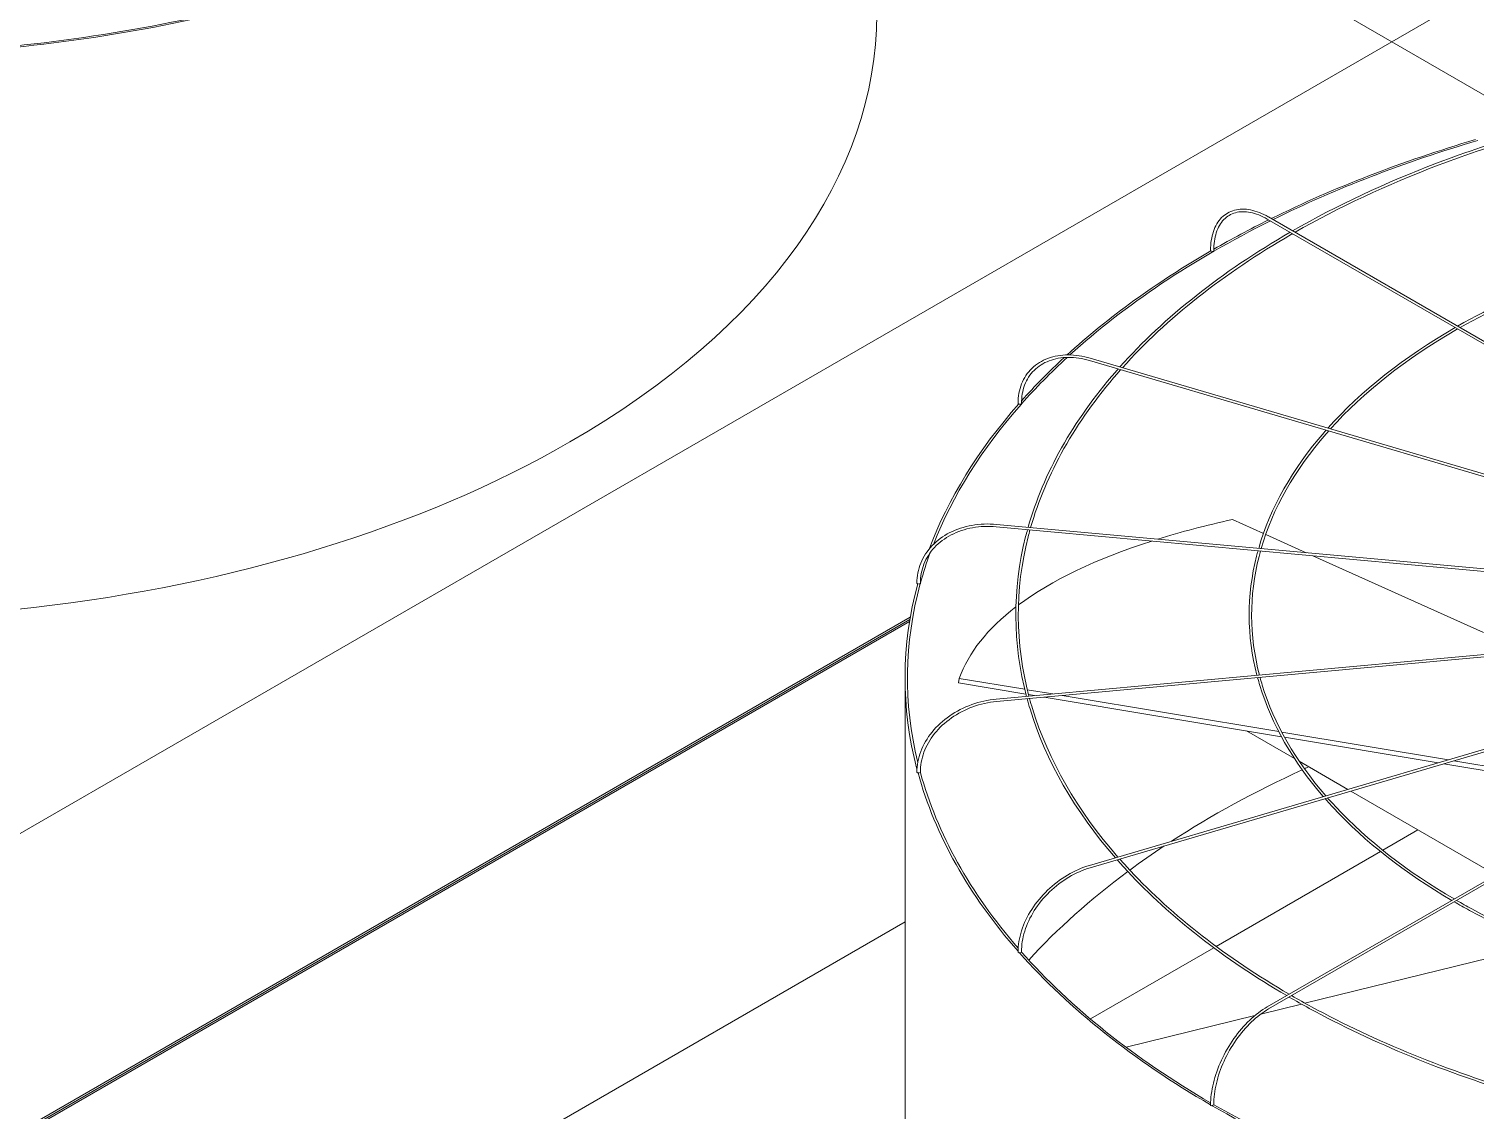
# Model space of a CAD drawing. Header units: millimetres. Extents: x -312439 to 477422, y -331570 to 212570.
# Drawn here: x 397005.4 to 397367.5, y 92080.3 to 92351 of the extents above; entities that cross this region are included whole.
import ezdxf

# ---------------------------------------------------------------- set-up
doc = ezdxf.new("R2010")
doc.units = ezdxf.units.MM

msp = doc.modelspace()

# ---------------------------------------------------------------- linework, layer by layer
at = {"color": 0, "linetype": 'Continuous', "lineweight": 0, "extrusion": (8.40036e-17, 0.816497, 0.57735)}
for p, q in [((397373.106, 92332.495), (397217.671, 92422.236)), ((397411.537, 92385.317), (396421.978, 91813.994)), ((397315.431, 92303.403), (397467.463, 92215.627)), ((397468.055, 92215.993), (397315.738, 92303.933)), ((397271.127, 92268.565), (397463.294, 92212.034)), ((397462.885, 92211.516), (397270.954, 92267.977)), ((397460.835, 92206.855), (397247.594, 92226.354)), ((397460.949, 92207.459), (397247.65, 92226.964)), ((397314.475, 92224.679), (397306.717, 92228.171)), ((397325.142, 92219.878), (397315.035, 92224.427)), ((397369.572, 92199.882), (397326.857, 92219.106)), ((397226.07, 92203.728), (396979.835, 92061.564)), ((397225.975, 92203.173), (396980.796, 92061.619)), ((396981.754, 92061.672), (397225.883, 92202.62)), ((397247.594, 92183.211), (397461.036, 92202.729)), ((397247.65, 92182.601), (397461.217, 92202.13)), ((397270.954, 92141.588), (397463.524, 92198.237)), ((397271.127, 92141), (397463.983, 92197.734)), ((397315.431, 92106.162), (397468.285, 92194.413)), ((397315.738, 92105.632), (397468.904, 92194.063)), ((397224.742, 92047.77), (397224.742, 92188.51)), ((397238.146, 92187.252), (397238.311, 92188.397)), ((397255.001, 92184.446), (397238.146, 92187.252)), ((397238.311, 92188.397), (397254.698, 92185.669)), ((397255.355, 92185.56), (397261.71, 92184.502)), ((397257.163, 92184.086), (397255.662, 92184.336)), ((397318.98, 92173.794), (397259.548, 92183.689)), ((397264.094, 92184.105), (397318.298, 92175.08)), ((397322.243, 92168.332), (397310.27, 92175.244)), ((397319.054, 92174.954), (397360.769, 92168.009)), ((397358.224, 92167.261), (397319.748, 92173.666)), ((397335.617, 92160.61), (397323.435, 92167.644)), ((397396.304, 92160.921), (397359.61, 92167.03)), ((397362.155, 92167.779), (397394.184, 92162.446)), ((397372.677, 92139.213), (397336.35, 92160.187)), ((397344.324, 92145.401), (397353.142, 92150.492)), ((397302.605, 92121.314), (397343.756, 92145.073)), ((397224.742, 92127.452), (397096.067, 92053.161)), ((397271.14, 92103.148), (397302.027, 92120.98)), ((397384.136, 92121.679), (397324.868, 92107.08)), ((397323.995, 92106.865), (397313.802, 92104.355)), ((397312.355, 92103.998), (397280.095, 92096.052))]:
    msp.add_line(p, q, dxfattribs=at)
at = {"color": 0, "linetype": 'Continuous', "lineweight": 0}
for centre, major_axis, ratio, start_param, end_param in [((396955.446, 92495.384), (-262.225, 0), 0.5773503, 1.7280308, 2.0415976), ((396955.446, 92495.384), (-261.613, 0), 0.5773503, 1.7289191, 2.0406845), ((396955.446, 92354.644), (262.225, 0), 0.5773503, 3.1415927, 5.4977871), ((396955.446, 92354.644), (262.225, 0), 0.5773503, 5.4977871, 6.2831853), ((397486.967, 92188.51), (-262.225, 0), 0.5773503, 5.1849758, 5.420347), ((397486.967, 92188.51), (-261.613, 0), 0.5773503, 5.183912, 5.4201653), ((397486.967, 92188.51), (-261.613, 0), 0.5773503, 5.4234857, 5.718128), ((397486.967, 92188.51), (-262.225, 0), 0.5773503, 5.4236595, 5.4949761), ((397486.967, 92188.51), (-262.225, 0), 0.5773503, 5.4989549, 5.7196003), ((397301.546, 92295.563), (0.306, 0), 0.5773503, 3.1415927, 4.450555), ((397301.762, 92295.438), (0.306, 0.004), 0.5683066, 3.9193388, 5.4901351), ((397301.762, 92295.438), (0.306, 0.004), 0.5683066, 5.4901351, 6.2831853), ((397486.967, 92188.51), (-261.613, 0), 0.5773503, 5.7230202, 5.8115447), ((397486.967, 92188.51), (-262.225, 0), 0.5773503, 5.7247725, 5.8068149), ((397253.351, 92257.264), (0.306, 0), 0.5773503, 3.1415927, 4.7647143), ((397486.967, 92188.51), (-262.225, 0), 0.5773503, 5.8129334, 6.0685314), ((397486.967, 92188.51), (-261.613, 0), 0.5773503, 5.8119417, 6.0598961), ((397253.624, 92257.184), (0.306, 0.005), 0.5715189, 4.2314546, 5.8022509), ((397253.624, 92257.184), (0.306, 0.005), 0.5715189, 5.8022509, 6.2831853), ((397487.132, 92146.972), (-250.189, 35.961), 0.3284711, 5.5638228, 5.6785471), ((397487.132, 92146.972), (-250.189, 35.961), 0.3284711, 5.6885713, 5.965771), ((397486.967, 92188.51), (-261.613, 0), 0.5773503, 6.0736106, 6.1250005), ((397486.967, 92188.51), (-262.225, 0), 0.5773503, 6.126925, 6.4343205), ((397486.967, 92188.51), (-261.613, 0), 0.5773503, 6.1262297, 6.4235661), ((397228.013, 92212.242), (0.306, 0), 0.5773503, 3.1415927, 5.0788735), ((397228.316, 92212.214), (0.306, 0.006), 0.5752952, 4.5444916, 6.1152879), ((397228.316, 92212.214), (0.306, 0.006), 0.5752952, 6.1152879, 6.2831853), ((397487.132, 92146.972), (-250.189, 35.961), 0.3284711, 5.9728515, 6.2156373), ((397228.013, 92164.903), (0.306, 0), 0.5773503, 3.1415927, 5.3930328), ((397486.967, 92188.51), (-262.225, 0), 0.5773503, 0.15775, 0.4689102), ((397228.316, 92164.93), (0.306, 0.006), 0.5792658, 4.8585762, 6.2831853), ((397486.967, 92188.51), (-261.613, 0), 0.5773503, 0.1573017, 0.4645126), ((397486.967, 92047.27), (-261.613, 0), 0.5773503, 5.3840325, 5.5566031), ((397486.967, 92047.27), (-261.613, 0), 0.5773503, 5.3759613, 5.381266), ((397486.967, 92047.27), (-261.613, 0), 0.5773503, 5.5668053, 5.6187776), ((397486.967, 92047.27), (-261.613, 0), 0.5773503, 5.6218563, 5.7966666), ((397253.351, 92119.88), (0.306, 0), 0.5773503, 3.1415927, 5.7071921), ((397486.967, 92188.51), (-262.225, 0), 0.5773503, 0.4717795, 0.7837457), ((397253.624, 92119.96), (0.306, 0.005), 0.5830421, 5.1737369, 6.2831853), ((397486.967, 92188.51), (-261.613, 0), 0.5773503, 0.4715588, 0.781436), ((397301.546, 92081.582), (0.306, 0), 0.5773503, 3.1415927, 6.0213513), ((397486.967, 92188.51), (-262.225, 0), 0.5773503, 0.7858257, 1.0981183), ((397301.762, 92081.707), (0.306, 0.004), 0.5862544, 5.4898935, 6.2831853), ((397486.967, 92188.51), (-261.613, 0), 0.5773503, 0.7858227, 1.096892)]:
    msp.add_ellipse(centre, major_axis=major_axis, ratio=ratio, start_param=start_param, end_param=end_param, dxfattribs=at)
for points, knots in [([(397380.39, 92324.961), (397372.717, 92322.7), (397365.259, 92320.195), (397345.027, 92312.507), (397332.85, 92306.799), (397321.773, 92300.449)], [5.96956861, 5.96956861, 5.96956861, 5.96956861, 6.07987049, 6.07987049, 6.27966483, 6.27966483, 6.27966483, 6.27966483]), ([(397380.838, 92324.454), (397373.064, 92322.172), (397365.513, 92319.638), (397345.362, 92311.977), (397333.336, 92306.349), (397322.386, 92300.094)], [5.96825255, 5.96825255, 5.96825255, 5.96825255, 6.08012371, 6.08012371, 6.27780239, 6.27780239, 6.27780239, 6.27780239]), ([(397301.24, 92295.563), (397301.24, 92297.288), (397301.476, 92298.883), (397302.41, 92301.662), (397303.108, 92302.846), (397304.907, 92304.666), (397306.005, 92305.302), (397308.473, 92305.954), (397309.84, 92305.971), (397312.704, 92305.402), (397314.204, 92304.814), (397315.711, 92303.948), (397315.724, 92303.941), (397315.738, 92303.933)], [0, 0, 0, 0, 0.3141593, 0.3141593, 0.6283185, 0.6283185, 0.9411039, 0.9411039, 1.2538555, 1.2538555, 1.5680148, 1.5680148, 1.5707963, 1.5707963, 1.5707963, 1.5707963]), ([(397315.431, 92303.403), (397313.994, 92304.233), (397312.562, 92304.793), (397309.862, 92305.328), (397308.596, 92305.303), (397306.345, 92304.69), (397305.358, 92304.102), (397303.735, 92302.409), (397303.1, 92301.3), (397302.254, 92298.653), (397302.046, 92297.115), (397302.069, 92295.442)], [4.712389, 4.712389, 4.712389, 4.712389, 5.029657, 5.029657, 5.3469251, 5.3469251, 5.6641931, 5.6641931, 5.9814611, 5.9814611, 6.2987292, 6.2987292, 6.2987292, 6.2987292]), ([(397406.923, 92294.896), (397401.173, 92293.202), (397395.583, 92291.324), (397380.463, 92285.579), (397371.372, 92281.324), (397363.096, 92276.591)], [5.96969757, 5.96969757, 5.96969757, 5.96969757, 6.07982614, 6.07982614, 6.27841616, 6.27841616, 6.27841616, 6.27841616]), ([(397407.37, 92294.389), (397401.52, 92292.673), (397395.837, 92290.767), (397380.798, 92285.049), (397371.859, 92280.873), (397363.71, 92276.236)], [5.96794353, 5.96794353, 5.96794353, 5.96794353, 6.08016355, 6.08016355, 6.27592849, 6.27592849, 6.27592849, 6.27592849]), ([(397253.045, 92257.264), (397253.045, 92258.997), (397253.344, 92260.647), (397254.52, 92263.617), (397255.396, 92264.935), (397257.637, 92267.102), (397259.001, 92267.95), (397262.072, 92269.091), (397263.779, 92269.385), (397267.367, 92269.398), (397269.248, 92269.117), (397271.127, 92268.565)], [4.712389, 4.712389, 4.712389, 4.712389, 5.0265482, 5.0265482, 5.3407075, 5.3407075, 5.6548668, 5.6548668, 5.969026, 5.969026, 6.2831853, 6.2831853, 6.2831853, 6.2831853]), ([(397270.954, 92267.977), (397269.138, 92268.511), (397267.326, 92268.778), (397263.891, 92268.755), (397262.27, 92268.465), (397259.377, 92267.365), (397258.106, 92266.555), (397256.032, 92264.497), (397255.228, 92263.248), (397254.162, 92260.425), (397253.902, 92258.851), (397253.93, 92257.189)], [0, 0, 0, 0, 0.317268, 0.317268, 0.6345361, 0.6345361, 0.9518041, 0.9518041, 1.2690722, 1.2690722, 1.5863402, 1.5863402, 1.5863402, 1.5863402]), ([(397278.095, 92265.877), (397277.869, 92265.621), (397277.645, 92265.366), (397266.806, 92252.897), (397259.408, 92239.742), (397255.572, 92226.24)], [0.31387846, 0.31387846, 0.31387846, 0.31387846, 0.32022171, 0.32022171, 0.6228537, 0.6228537, 0.6228537, 0.6228537]), ([(397278.744, 92265.686), (397278.471, 92265.378), (397278.2, 92265.07), (397267.369, 92252.624), (397260.015, 92239.568), (397256.193, 92226.183)], [0.31209175, 0.31209175, 0.31209175, 0.31209175, 0.31977769, 0.31977769, 0.62202139, 0.62202139, 0.62202139, 0.62202139]), ([(397330.16, 92250.56), (397329.984, 92250.36), (397329.809, 92250.16), (397321.715, 92240.848), (397316.179, 92231.037), (397313.283, 92220.962)], [0.31368489, 0.31368489, 0.31368489, 0.31368489, 0.32029533, 0.32029533, 0.62093354, 0.62093354, 0.62093354, 0.62093354]), ([(397330.81, 92250.369), (397330.586, 92250.117), (397330.364, 92249.865), (397322.278, 92240.576), (397316.787, 92230.863), (397313.904, 92220.906)], [0.31130083, 0.31130083, 0.31130083, 0.31130083, 0.31970361, 0.31970361, 0.61980435, 0.61980435, 0.61980435, 0.61980435]), ([(397227.707, 92212.242), (397227.707, 92213.978), (397228.04, 92215.686), (397229.339, 92218.872), (397230.305, 92220.35), (397232.769, 92222.929), (397234.268, 92224.03), (397237.647, 92225.751), (397239.528, 92226.37), (397243.49, 92227.072), (397245.571, 92227.154), (397247.65, 92226.964)], [4.712389, 4.712389, 4.712389, 4.712389, 5.0265482, 5.0265482, 5.3407075, 5.3407075, 5.6548668, 5.6548668, 5.969026, 5.969026, 6.2831853, 6.2831853, 6.2831853, 6.2831853]), ([(397247.594, 92226.354), (397245.579, 92226.539), (397243.565, 92226.456), (397239.741, 92225.768), (397237.932, 92225.162), (397234.701, 92223.491), (397233.279, 92222.427), (397230.96, 92219.948), (397230.063, 92218.534), (397228.879, 92215.496), (397228.591, 92213.872), (397228.622, 92212.22)], [6.2831853, 6.2831853, 6.2831853, 6.2831853, 6.6004533, 6.6004533, 6.9177214, 6.9177214, 7.2349894, 7.2349894, 7.5522575, 7.5522575, 7.8695255, 7.8695255, 7.8695255, 7.8695255]), ([(397255.404, 92225.64), (397255.245, 92225.063), (397255.092, 92224.484), (397251.594, 92210.665), (397251.66, 92197.131), (397255.143, 92183.901)], [0.6273321, 0.6273321, 0.6273321, 0.6273321, 0.64026634, 0.64026634, 0.9362265, 0.9362265, 0.9362265, 0.9362265]), ([(397256.024, 92225.583), (397255.862, 92224.998), (397255.706, 92224.413), (397252.203, 92210.627), (397252.272, 92197.146), (397255.761, 92183.958)], [0.62653255, 0.62653255, 0.62653255, 0.62653255, 0.63973087, 0.63973087, 0.93697289, 0.93697289, 0.93697289, 0.93697289]), ([(397313.114, 92220.363), (397312.989, 92219.911), (397312.869, 92219.459), (397310.257, 92209.135), (397310.289, 92199.045), (397312.848, 92189.178)], [0.62689443, 0.62689443, 0.62689443, 0.62689443, 0.64035432, 0.64035432, 0.93404611, 0.93404611, 0.93404611, 0.93404611]), ([(397313.734, 92220.306), (397313.606, 92219.847), (397313.483, 92219.388), (397310.867, 92209.097), (397310.901, 92199.06), (397313.466, 92189.234)], [0.62582334, 0.62582334, 0.62582334, 0.62582334, 0.63964072, 0.63964072, 0.93502054, 0.93502054, 0.93502054, 0.93502054]), ([(397313.007, 92188.577), (397313.183, 92187.924), (397313.371, 92187.272), (397316.511, 92176.961), (397321.882, 92167.558), (397329.454, 92158.797)], [0.94000678, 0.94000678, 0.94000678, 0.94000678, 0.95947637, 0.95947637, 1.24820492, 1.24820492, 1.24820492, 1.24820492]), ([(397313.626, 92188.634), (397313.802, 92187.987), (397313.989, 92187.34), (397317.131, 92177.087), (397322.507, 92167.721), (397330.099, 92158.987)], [0.94103976, 0.94103976, 0.94103976, 0.94103976, 0.9605244, 0.9605244, 1.25053309, 1.25053309, 1.25053309, 1.25053309]), ([(397227.707, 92164.903), (397227.707, 92166.639), (397228.04, 92168.403), (397229.334, 92171.813), (397230.294, 92173.459), (397232.747, 92176.474), (397234.238, 92177.843), (397237.606, 92180.173), (397239.482, 92181.135), (397243.436, 92182.559), (397245.515, 92183.021), (397247.594, 92183.211)], [4.712389, 4.712389, 4.712389, 4.712389, 5.0265482, 5.0265482, 5.3407075, 5.3407075, 5.6548668, 5.6548668, 5.969026, 5.969026, 6.2831853, 6.2831853, 6.2831853, 6.2831853]), ([(397247.65, 92182.601), (397245.635, 92182.417), (397243.618, 92181.966), (397239.787, 92180.576), (397237.973, 92179.637), (397234.73, 92177.366), (397233.301, 92176.035), (397230.97, 92173.117), (397230.068, 92171.531), (397228.879, 92168.263), (397228.591, 92166.582), (397228.622, 92164.936)], [0, 0, 0, 0, 0.317268, 0.317268, 0.6345361, 0.6345361, 0.9518041, 0.9518041, 1.2690722, 1.2690722, 1.5863402, 1.5863402, 1.5863402, 1.5863402]), ([(397255.303, 92183.301), (397255.532, 92182.457), (397255.775, 92181.613), (397259.978, 92167.825), (397267.205, 92155.221), (397277.402, 92143.485)], [0.94070481, 0.94070481, 0.94070481, 0.94070481, 0.95960699, 0.95960699, 1.25038008, 1.25038008, 1.25038008, 1.25038008]), ([(397255.923, 92183.357), (397256.151, 92182.519), (397256.393, 92181.682), (397260.598, 92167.951), (397267.83, 92155.384), (397278.049, 92143.675)], [0.94148414, 0.94148414, 0.94148414, 0.94148414, 0.96039344, 0.96039344, 1.25213605, 1.25213605, 1.25213605, 1.25213605]), ([(397329.896, 92158.289), (397330.556, 92157.536), (397331.232, 92156.787), (397339.846, 92147.537), (397349.874, 92139.692), (397361.605, 92132.821)], [1.25379638, 1.25379638, 1.25379638, 1.25379638, 1.27868669, 1.27868669, 1.5635663, 1.5635663, 1.5635663, 1.5635663]), ([(397330.544, 92158.479), (397331.21, 92157.724), (397331.892, 92156.973), (397340.499, 92147.788), (397350.507, 92139.998), (397362.215, 92133.173)], [1.25615972, 1.25615972, 1.25615972, 1.25615972, 1.28131662, 1.28131662, 1.56600951, 1.56600951, 1.56600951, 1.56600951]), ([(397253.045, 92119.88), (397253.045, 92121.613), (397253.344, 92123.428), (397254.506, 92127.048), (397255.369, 92128.853), (397257.574, 92132.282), (397258.915, 92133.906), (397261.946, 92136.815), (397263.636, 92138.101), (397267.201, 92140.211), (397269.076, 92141.035), (397270.954, 92141.588)], [4.712389, 4.712389, 4.712389, 4.712389, 5.0265482, 5.0265482, 5.3407075, 5.3407075, 5.6548668, 5.6548668, 5.969026, 5.969026, 6.2831853, 6.2831853, 6.2831853, 6.2831853]), ([(397277.846, 92142.977), (397278.71, 92141.993), (397279.595, 92141.015), (397291.113, 92128.656), (397304.562, 92118.159), (397320.301, 92108.974)], [1.25457919, 1.25457919, 1.25457919, 1.25457919, 1.27901417, 1.27901417, 1.56542833, 1.56542833, 1.56542833, 1.56542833]), ([(397278.494, 92143.168), (397279.364, 92142.181), (397280.255, 92141.201), (397291.766, 92128.908), (397305.195, 92118.465), (397320.912, 92109.327)], [1.25635494, 1.25635494, 1.25635494, 1.25635494, 1.28098769, 1.28098769, 1.56726607, 1.56726607, 1.56726607, 1.56726607]), ([(397271.127, 92141), (397269.311, 92140.466), (397267.492, 92139.665), (397264.034, 92137.607), (397262.394, 92136.35), (397259.461, 92133.509), (397258.168, 92131.924), (397256.057, 92128.588), (397255.24, 92126.837), (397254.162, 92123.348), (397253.902, 92121.609), (397253.93, 92119.966)], [6.2831853, 6.2831853, 6.2831853, 6.2831853, 6.6004533, 6.6004533, 6.9177214, 6.9177214, 7.2349894, 7.2349894, 7.5522575, 7.5522575, 7.8695255, 7.8695255, 7.8695255, 7.8695255]), ([(397362.214, 92132.465), (397363.469, 92131.738), (397364.742, 92131.022), (397378.007, 92123.78), (397391.576, 92118.224), (397406.212, 92113.863)], [1.56848817, 1.56848817, 1.56848817, 1.56848817, 1.5987935, 1.5987935, 1.87973748, 1.87973748, 1.87973748, 1.87973748]), ([(397362.827, 92132.819), (397364.077, 92132.097), (397365.346, 92131.386), (397378.564, 92124.205), (397392.081, 92118.694), (397406.658, 92114.369)], [1.57094967, 1.57094967, 1.57094967, 1.57094967, 1.60120298, 1.60120298, 1.88148008, 1.88148008, 1.88148008, 1.88148008]), ([(397321.523, 92108.972), (397323.173, 92108.02), (397324.847, 92107.083), (397342.514, 92097.479), (397360.617, 92090.103), (397380.142, 92084.322)], [1.57097144, 1.57097144, 1.57097144, 1.57097144, 1.60090305, 1.60090305, 1.88238695, 1.88238695, 1.88238695, 1.88238695]), ([(397301.24, 92081.582), (397301.24, 92083.307), (397301.476, 92085.162), (397302.395, 92088.957), (397303.077, 92090.897), (397304.821, 92094.676), (397305.882, 92096.514), (397308.283, 92099.914), (397309.621, 92101.474), (397312.449, 92104.168), (397313.937, 92105.3), (397315.431, 92106.162)], [0, 0, 0, 0, 0.3141593, 0.3141593, 0.6283185, 0.6283185, 0.9424778, 0.9424778, 1.2566371, 1.2566371, 1.5707963, 1.5707963, 1.5707963, 1.5707963]), ([(397315.738, 92105.632), (397314.3, 92104.802), (397312.857, 92103.703), (397310.11, 92101.076), (397308.807, 92099.548), (397306.474, 92096.218), (397305.445, 92094.417), (397303.764, 92090.722), (397303.113, 92088.83), (397302.254, 92085.147), (397302.046, 92083.357), (397302.069, 92081.711)], [4.712389, 4.712389, 4.712389, 4.712389, 5.029657, 5.029657, 5.3469251, 5.3469251, 5.6641931, 5.6641931, 5.9814611, 5.9814611, 6.2987292, 6.2987292, 6.2987292, 6.2987292]), ([(397320.911, 92108.619), (397322.564, 92107.661), (397324.242, 92106.718), (397341.957, 92097.053), (397360.111, 92089.632), (397379.695, 92083.816)], [1.56912341, 1.56912341, 1.56912341, 1.56912341, 1.59909496, 1.59909496, 1.88107719, 1.88107719, 1.88107719, 1.88107719])]:
    msp.add_open_spline(points, degree=3, knots=knots, dxfattribs=at)
for points in [[(397321.159, 92300.096), (397304.062, 92290.221), (397289.63, 92278.806), (397278.544, 92266.383)], [(397321.494, 92299.582), (397304.532, 92289.789), (397290.209, 92278.481), (397279.195, 92266.191)], [(397321.772, 92299.742), (397321.679, 92299.689), (397321.587, 92299.635), (397321.494, 92299.582)], [(397362.482, 92276.238), (397349.711, 92268.862), (397338.919, 92260.341), (397330.611, 92251.066)], [(397362.808, 92275.718), (397350.176, 92268.425), (397339.497, 92260.013), (397331.262, 92250.874)], [(397363.095, 92275.884), (397362.999, 92275.829), (397362.903, 92275.774), (397362.808, 92275.718)]]:
    msp.add_open_spline(points, degree=3, dxfattribs=at)

doc.saveas('drawing.dxf')
